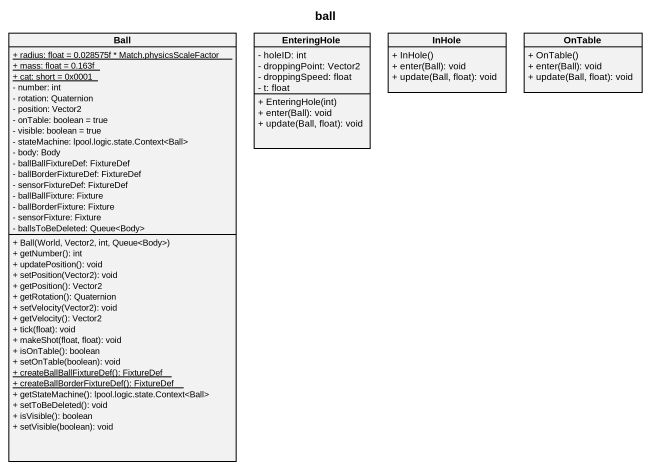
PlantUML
@startuml
title ball
hide circle
hide empty members
skinparam classAttributeIconSize 0
class Ball {
  {static} + radius: float = 0.028575f * Match.physicsScaleFactor
  {static} + mass: float = 0.163f
  {static} + cat: short = 0x0001
  - number: int
  - rotation: Quaternion
  - position: Vector2
  - onTable: boolean = true
  - visible: boolean = true
  - stateMachine: lpool.logic.state.Context<Ball>
  - body: Body
  - ballBallFixtureDef: FixtureDef
  - ballBorderFixtureDef: FixtureDef
  - sensorFixtureDef: FixtureDef
  - ballBallFixture: Fixture
  - ballBorderFixture: Fixture
  - sensorFixture: Fixture
  - ballsToBeDeleted: Queue<Body>
  + Ball(World, Vector2, int, Queue<Body>)
  + getNumber(): int
  + updatePosition(): void
  + setPosition(Vector2): void
  + getPosition(): Vector2
  + getRotation(): Quaternion
  + setVelocity(Vector2): void
  + getVelocity(): Vector2
  + tick(float): void
  + makeShot(float, float): void
  + isOnTable(): boolean
  + setOnTable(boolean): void
  {static} + createBallBallFixtureDef(): FixtureDef
  {static} + createBallBorderFixtureDef(): FixtureDef
  + getStateMachine(): lpool.logic.state.Context<Ball>
  + setToBeDeleted(): void
  + isVisible(): boolean
  + setVisible(boolean): void
}
class EnteringHole {
  - holeID: int
  - droppingPoint: Vector2
  - droppingSpeed: float
  - t: float
  + EnteringHole(int)
  + enter(Ball): void
  + update(Ball, float): void
}
class InHole {
  + InHole()
  + enter(Ball): void
  + update(Ball, float): void
}
class OnTable {
  + OnTable()
  + enter(Ball): void
  + update(Ball, float): void
}
@enduml
